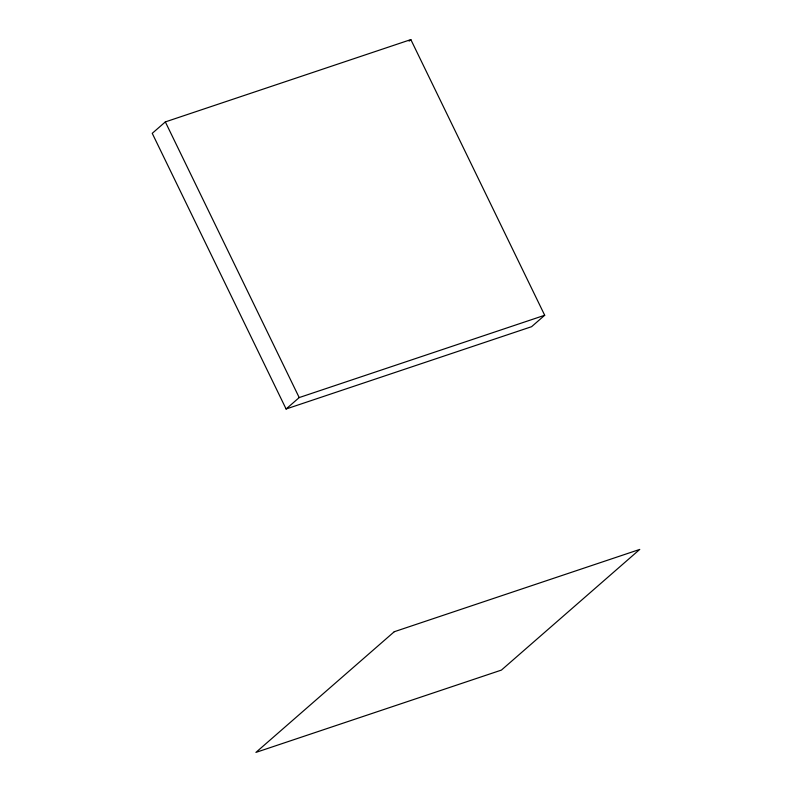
<?xml version="1.0" encoding="UTF-8"?>
<svg xmlns="http://www.w3.org/2000/svg" width="792" height="792" viewBox="0 0 792 792"><rect width="100%" height="100%" fill="white"/><g stroke="black" fill="none" stroke-linecap="round" stroke-linejoin="round"><path stroke-width="1.19" d="M165.34 121.909L152.242 133.333L286.1 408.999L531.6 326.69L544.698 315.265L410.84 39.6L165.34 121.909L299.198 397.574L286.1 408.999M409.098 41.125L410.84 39.6M299.198 397.574L544.698 315.265M394.258 631.729L255.915 752.4L501.415 670.091L639.758 549.42L394.258 631.729"/></g></svg>
